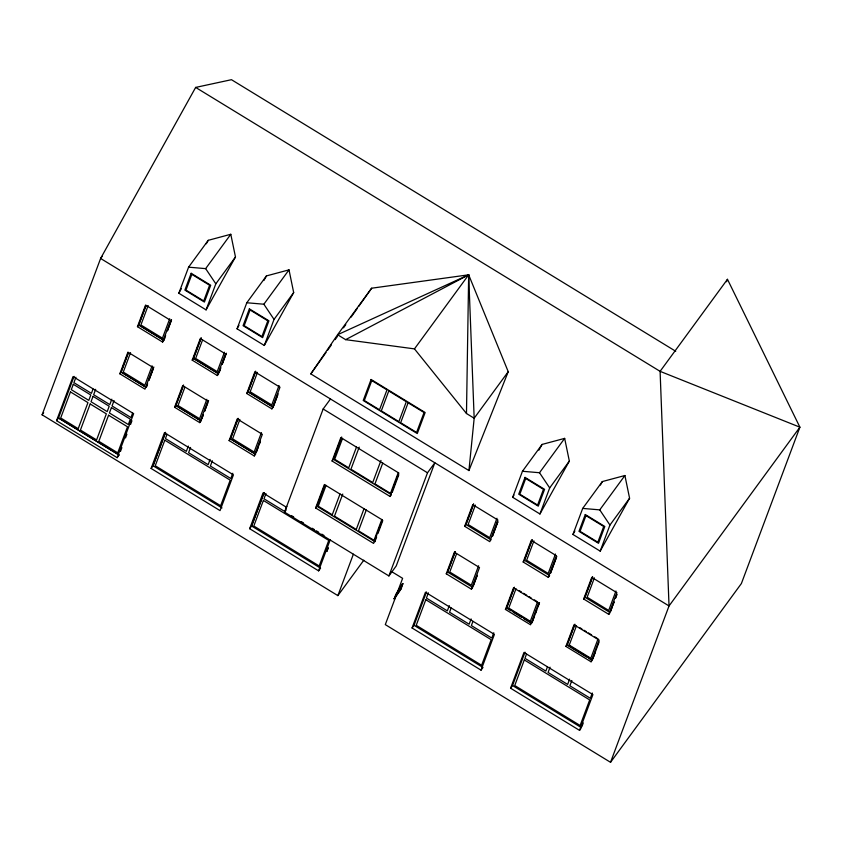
<?xml version="1.0" encoding="UTF-8"?>
<svg xmlns="http://www.w3.org/2000/svg" width="842" height="842" viewBox="0 0 842 842"><rect width="100%" height="100%" fill="white"/><g stroke="black" fill="none" stroke-linecap="round" stroke-linejoin="round"><path stroke-width="1.26" d="M466.479 413.527L468.668 274.818L371.638 288.206L337.579 334.737L310.814 373.901L468.931 470.562L508.231 371.701L468.668 274.818L337.579 334.737L345.63 339.652L414.464 348.883L466.479 413.527L474.172 418.232L468.931 470.562M128.268 352.861L121.08 372.09L146.203 387.457L147.108 385.057M145.887 305.772L138.698 324.991L163.832 340.357M130.542 352.661L123.279 372.08L144.835 385.257L152.097 365.838M148.16 305.562L140.898 324.98L162.453 338.158L169.716 318.739M178.841 293.227L188.587 267.167L208.227 240.328L230.792 234.276L235.476 256.978L206.08 309.877L178.841 293.227L181.398 288.627M148.908 380.247L153.854 367.028M164.285 339.158L165.632 335.558M167.432 330.748L171.473 319.928M206.08 309.877L215.826 283.817L235.476 256.978M201.091 338.031L193.45 358.46L218.583 373.827M167.011 434.335L165.432 438.556L186.345 451.344L188.324 446.071M184.84 387.341L178.03 405.549L199.586 418.727L206.848 399.308M202.459 340.252L195.649 358.45L217.204 371.627L224.467 352.209M190.555 447.439L188.587 452.701L208.153 464.668L210.121 459.406M201.406 419.726L203.206 414.917M208.595 400.497L204.553 411.317L207.774 402.802M220.383 369.028L219.036 372.627L220.899 367.722M226.224 353.398L222.183 364.218L226.298 353.293M237.055 328.812L246.801 302.752L266.44 275.913L289.006 269.861L293.679 292.563L264.293 345.462L237.055 328.812L238.97 325.359M212.363 460.763L210.384 466.036L230.813 478.519L232.781 473.257M264.293 345.462L274.039 319.402L293.679 292.563M238.033 418.432L230.392 438.861L255.526 454.217M255.621 371.375L247.98 391.804L273.113 407.17M239.854 419.432L232.592 438.84L254.147 452.017L261.409 432.609M257.442 372.375L250.179 391.793L271.745 404.97L279.007 385.552M273.566 405.97L277.607 395.151M265.956 493.538L263.988 498.801L284.901 511.589L286.88 506.316M473.583 504.095L465.942 524.524L464.658 526.303L489.791 541.669L497.885 520.019L472.751 504.663L464.658 526.303M456.575 553.815L449.765 572.023L471.32 585.201L478.582 565.782M475.404 505.084L468.141 524.503L489.707 537.68L496.969 518.272M512.704 497.317L522.45 471.267L542.09 444.429L564.656 438.377L569.339 461.079L539.943 513.978L512.704 497.317L513.978 495.022M539.943 513.978L549.689 487.918L569.339 461.079M506.558 608.103L514.199 587.674M532.091 539.859L524.45 560.288L549.615 575.591L548.31 577.38L523.177 562.014L531.27 540.375L556.404 555.741L548.31 577.38M516.02 588.674L508.757 608.082L530.313 621.259L537.575 601.851M533.912 540.848L526.65 560.267L548.205 573.444L555.467 554.036M532.133 622.259L536.628 610.25M537.975 606.64L539.333 603.04M556.32 557.625L550.479 573.244L556.815 556.362M572.949 534.47L582.696 508.41L602.335 481.571L624.901 475.519L629.584 498.222L600.188 551.121L572.949 534.47L574.865 531.018M600.188 551.121L609.934 525.061L629.584 498.222M567.045 645.077L574.686 624.648M576.507 625.648L569.245 645.067L590.8 658.244L598.062 638.825M594.399 577.833L587.137 597.252L608.692 610.429L615.955 591.01M592.621 659.244L597.567 646.024M615.46 598.209L616.807 594.599M363.797 560.214L337.874 595.62L42.1 414.811L100.608 258.462L195.649 87.421L231.466 79.695L675.716 351.272M56.54 420.674L73.033 376.606L133.646 413.664L117.175 457.68L56.54 420.674L58.498 417.99L74.075 376.374M75.938 377.258L73.917 382.657L91.42 393.351L93.041 389.036M95.672 389.32L93.651 394.719L109.807 404.592L111.828 399.192M119.838 373.785L127.931 352.145L153.065 367.512L144.971 389.151L119.838 373.785L121.143 371.996L128.342 352.766M137.457 326.685L145.561 305.046L170.694 320.413L162.59 342.052L137.457 326.685L138.772 324.896L145.961 305.667M114.059 400.56L112.039 405.96L130.963 417.527L132.573 413.201M120.49 451.386L121.879 447.66M125.521 437.935L126.91 434.209M130.573 424.431L131.952 420.758M147.624 383.752L146.276 387.362L121.143 371.996M148.981 380.152L153.023 369.333M162.59 342.052L164.8 337.863M167.495 330.643L171.547 319.823M151.097 468.447L164.474 432.693L233.434 474.856L220.046 510.61L151.097 468.447L153.055 465.773L165.537 432.399L153.055 465.773L222.014 507.926M174.589 407.254L182.682 385.615L207.816 400.981L199.722 422.621L174.589 407.254L175.894 405.465L183.545 385.026L175.82 405.56L200.954 420.926M192.208 360.155L200.312 338.516L225.435 353.882L217.341 375.521L192.208 360.155L193.513 358.366L201.164 337.937M201.922 418.432L203.28 414.822M229.119 440.598L237.212 418.948L262.346 434.314L254.252 455.954L229.119 440.598L230.424 438.808L238.075 418.369M246.738 393.498L254.842 371.859L279.976 387.215L271.871 408.865L246.738 393.498L248.053 391.709L255.694 371.269M258.262 446.955L256.01 452.964L260.462 441.008L259.157 444.555M273.629 405.876L278.134 393.845M249.653 528.702L251.611 526.018L264.093 492.644L251.611 526.018L320.57 568.171L318.602 570.855L249.653 528.702L263.03 492.949L286.385 507.221M388.909 575.939L427.504 472.794L434.83 462.784L396.235 565.929L388.909 575.939L284.554 512.147L323.149 409.002L330.485 398.992M332.074 461.016L340.842 437.577L398.845 473.036L390.078 496.475L332.074 461.016L333.379 459.227L341.684 436.998M315.613 507.958L324.38 484.508L382.384 519.967L373.606 543.416L315.613 507.958L316.918 506.168L324.78 485.108M342.526 438.429L334.716 459.279L348.714 467.836L356.524 446.986M326.054 485.371L318.255 506.21L332.253 514.767L340.052 493.928M359.218 447.123L350.956 469.194L372.722 482.508L380.984 460.437M342.747 494.065L334.485 516.135L356.261 529.45L364.06 508.6M318.602 570.855L330.201 539.869M382.763 463.026L374.964 483.876L390.488 493.37L398.287 472.52M366.302 509.968L358.492 530.807L374.016 540.301L381.826 519.461M337.874 595.62L353.366 554.215M392.256 492.338L398.803 474.804M374.879 541.68L376.637 536.986M377.984 533.418L382.784 520.567M394.161 598.83L395.898 594.199L402.634 583.538L401.36 588.432L394.161 598.83L401.36 588.432M394.624 599.083L396.361 594.452L403.097 583.79M401.329 587.021L402.634 583.538M412.075 627.995L425.452 592.242L494.412 634.394L481.035 670.148L412.075 627.995L414.032 625.311L426.515 591.958M428.389 592.821L426.42 598.083L447.334 610.871L449.302 605.608M446.271 573.812L454.364 552.173L479.498 567.54L471.404 589.179L446.271 573.812L447.576 572.034L455.227 551.594L447.555 572.034L472.709 587.39L471.404 589.179M473.614 504.074L465.963 524.513L491.096 539.88M451.144 608.029L449.575 612.239L469.141 624.206L471.11 618.933M472.951 621.354L471.373 625.574L491.802 638.057L493.77 632.784M505.432 609.44L513.525 587.8L538.659 603.156L530.565 624.796L505.432 609.44L506.737 607.65L514.388 587.211M532.133 539.796L524.482 560.235L523.177 562.014M532.323 621.806L534.123 617.007M535.47 613.397L539.522 602.577M510.578 688.209L523.966 652.455L592.915 694.618L579.538 730.372L510.578 688.209L512.546 685.535L525.029 652.161M526.503 654.097L524.924 658.307L545.848 671.095L547.426 666.875M550.047 667.19L548.079 672.463L567.645 684.42L569.624 679.157M565.919 646.414L574.023 624.775L599.157 640.141L591.052 661.78L565.919 646.414L567.234 644.625L574.875 624.185M583.664 598.999L591.768 577.359L616.902 592.715L608.798 614.365L583.664 598.999L584.969 597.21L592.621 576.77L584.937 597.262L610.103 612.576L608.798 614.365M571.855 680.525L569.887 685.788L590.305 698.281L592.284 693.008M726.551 281.744L727.467 279.291L799.9 427.189L741.392 583.538L610.534 762.305L385.299 624.617L402.623 578.328L391.593 571.592M592.81 658.791L595.062 652.782M597.757 645.561L599.115 641.962M611.902 607.766L610.555 611.376L614.113 601.809L612.808 605.356M615.502 598.146L616.86 594.536M581.938 726.52L583.285 722.92M610.534 762.305L669.032 605.956L799.9 427.189L660.096 371.343L195.649 87.421M206.311 243.78L208.227 240.328M263.883 280.512L266.44 275.913M538.901 450.175L542.09 444.429M600.42 485.024L602.335 481.571M310.814 373.901L326.022 352.472M327.538 350.335L331.338 344.978M335.137 339.621L337.421 336.411M343.504 327.843L345.788 324.623M351.103 317.129L357.187 308.561M358.713 306.414L371.638 288.206M102.156 256.347L100.608 258.462L669.032 605.956L660.096 371.343L727.467 279.291M42.1 414.811L43.647 412.696M188.587 267.167L205.648 268.63L230.792 234.276M117.175 457.68L118.48 455.89M246.801 302.752L263.862 304.215L289.006 269.861M217.341 375.521L218.646 373.732L193.513 358.366M199.722 422.621L201.028 420.832L175.894 405.465M271.871 408.865L273.187 407.075L248.053 391.709M254.252 455.954L255.558 454.164L230.424 438.808M284.554 512.147L286.017 510.147M414.464 348.883L468.668 274.818L474.172 418.232L508.231 371.701M390.078 496.475L391.383 494.686L333.348 459.29M522.45 471.267L539.512 472.73L564.656 438.377M481.035 670.148L482.992 667.474L414.032 625.311M582.696 508.41L599.757 509.873L624.901 475.519M591.052 661.78L592.368 659.991L567.234 644.625M579.538 730.372L580.854 728.583M345.63 339.652L468.668 274.818M323.149 409.002L427.504 472.794M138.772 324.896L163.906 340.263M519.251 590.642L521.409 591.968M523.566 593.284L526.797 595.262M528.955 596.578L531.113 597.894M534.344 599.872L536.501 601.188M579.738 627.627L581.896 628.942M584.053 630.258L586.211 631.574M588.369 632.9L591.6 634.868M594.831 636.847L596.989 638.162M506.737 607.65L531.87 623.017M507.642 608.766L510.926 610.776M513.115 612.113L521.851 617.449M524.04 618.786L530.597 622.796M568.139 645.751L586.716 657.107M588.895 658.444L591.084 659.77M316.876 506.221L374.911 541.627M291.49 515.609L293.669 516.946M301.278 521.598L303.446 522.924M312.172 528.25L314.319 529.565M316.466 530.881L318.623 532.197M321.844 534.165L323.991 535.48M512.546 685.535L581.496 727.688M119.132 455.006L58.498 417.99L119.111 455.059M599.757 509.873L609.934 525.061M539.512 472.73L549.689 487.918M263.862 304.215L274.039 319.402M205.648 268.63L215.826 283.817M191.166 273.282L184.872 290.101L204.417 302.057L210.71 285.228L191.166 273.282M191.85 274.376L185.966 290.101L203.732 300.952L209.605 285.238L191.85 274.376M164.821 440.198L155.254 465.752L220.636 505.726L230.203 480.161L164.821 440.198M249.369 308.867L243.075 325.686L262.63 337.642L268.924 320.813L249.369 308.867M250.063 309.972L244.18 325.686L261.936 336.537L267.819 320.823L250.063 309.972M263.378 500.443L253.81 526.008L319.192 565.971L328.759 540.417L263.378 500.443M371.09 379.479L363.218 400.508L417.285 433.556L425.147 412.527L371.09 379.479M371.775 380.584L364.323 400.497L379.521 409.791L386.983 389.867L371.775 380.584M328.148 547.921L326.812 551.499L328.148 547.91M388.772 390.962L381.31 410.885L398.866 421.621L406.318 401.697L388.772 390.962M408.107 402.792L400.655 422.716L416.59 432.451L424.052 412.527L408.107 402.792M477.182 575.381L473.141 586.2L477.214 575.37M497.822 521.861L492.423 536.28L497.843 521.84M525.029 477.382L518.735 494.201L538.28 506.158L544.574 489.328L525.029 477.382M525.713 478.477L519.83 494.201L537.596 505.053L543.469 489.339L525.713 478.477M585.274 514.525L578.98 531.355L598.525 543.301L604.819 526.482L585.274 514.525M585.958 515.63L580.075 531.344L597.841 542.195L603.714 526.482L585.958 515.63M70.454 391.909L60.698 417.979L78.201 428.683L87.957 402.613L70.454 391.909M73.307 384.299L71.296 389.667L88.799 400.371L90.81 395.003L73.307 384.299M90.189 403.981L80.432 430.052L96.588 439.924L106.345 413.854L90.189 403.981M93.041 396.361L91.031 401.739L107.187 411.612L109.197 406.244L93.041 396.361M108.576 415.222L98.819 441.292L117.743 452.849L127.5 426.778L108.576 415.222M111.428 407.602L109.418 412.98L128.331 424.536L130.342 419.169L111.428 407.602M425.799 599.736L416.232 625.301L481.613 665.275L491.181 639.699L425.799 599.736M524.313 659.949L514.746 685.525L580.127 725.488L589.695 699.923L524.313 659.949"/></g></svg>
